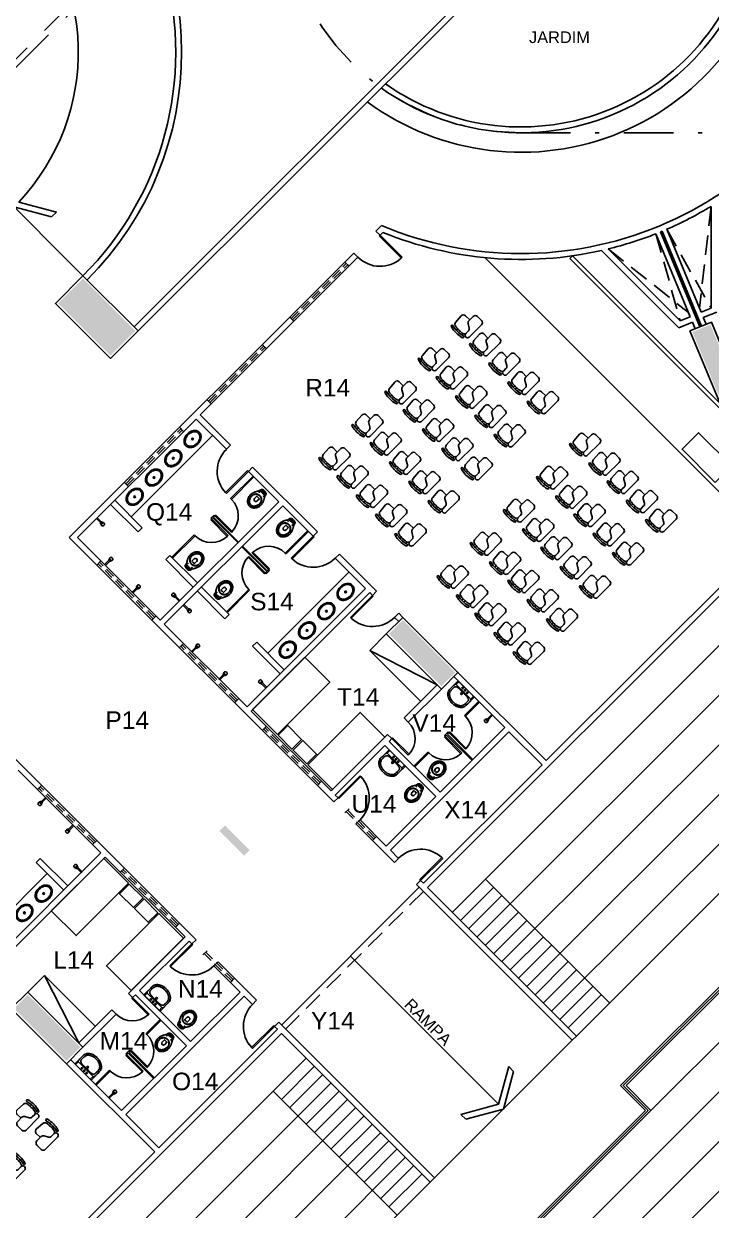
# Model space of a CAD drawing. Extents: x 652 to 872, y -56 to 210.
# Drawn here: x 742.72 to 760.35, y 154.82 to 185.27 of the extents above; entities that cross this region are included whole.
import ezdxf

# ---------------------------------------------------------------- set-up
doc = ezdxf.new("R2010")
doc.units = 0
doc.header["$LTSCALE"] = 2
doc.linetypes.add('DASHDOT2', pattern=[12.7, 6.35, -3.175, 0, -3.175])
doc.linetypes.add('HIDDEN', pattern=[0.375, 0.25, -0.125])
doc.layers.get('0').update_dxf_attribs({"linetype": 'CONTINUOUS'})
for name, color, linetype in [('ARQUIBANCADA-ARY', 2, 'CONTINUOUS'), ('DIVISÓRIAS-ARY', 2, 'CONTINUOUS'), ('ESQUADRIA-ALTA-ARY', 7, 'HIDDEN'), ('ESQUADRIA-ARY', 2, 'CONTINUOUS'), ('HACHURAS-ARY', 9, 'CONTINUOUS'), ('L_DECA', 7, 'CONTINUOUS'), ('MOBILIÁRIO-ARY', 7, 'CONTINUOUS'), ('PAREDE-ALTA-ARY', 1, 'CONTINUOUS'), ('PAREDE-BAIXA-ARY', 2, 'CONTINUOUS'), ('PEÇAS-SANIT-ARY', 7, 'CONTINUOUS'), ('PILARES-PRINC-ARY', 5, 'CONTINUOUS'), ('PROJ-COBERTURA-ARY', 7, 'DASHDOT2'), ('RAMPA-ARY', 2, 'CONTINUOUS'), ('RAMPA-INT-ARY', 7, 'CONTINUOUS'), ('RAMPA-PROJ-ARY', 7, 'HIDDEN'), ('TEXTO-PB-COR-ARY', 12, 'CONTINUOUS')]:
    doc.layers.add(name, color=color, linetype=linetype)
doc.styles.add('ARIAL', font='arial.ttf', dxfattribs={"height": 0.5})
doc.styles.get("Standard").update_dxf_attribs({"font": 'ISOCP'})

# ---------------------------------------------------------------- blocks, each defined once
blk = doc.blocks.new('CHUVEIRO')
at = {"layer": 'PEÇAS-SANIT-ARY'}
for p, q in [((-0.029, 0.168), (-0.043, 0.208)), ((-0.015, 0.17), (0.015, 0.17)), ((-0.015, 0), (-0.015, 0.17)), ((0.015, 0), (-0.015, 0)), ((0.015, 0.17), (0.015, 0)), ((0.043, 0.207), (0.03, 0.175))]:
    blk.add_line(p, q, dxfattribs=at)
for points in [[(0.045, 0.22, 0.109452), (0.042, 0.235, 0.102376), (0.032, 0.248, 0.093737), (0.017, 0.257, 0.088426), (0, 0.26, 0.088426), (-0.017, 0.257, 0.093737), (-0.032, 0.248, 0.102376), (-0.042, 0.235, 0.109452), (-0.045, 0.22, 0.085068), (-0.043, 0.208, 0.102376)], [(0.015, 0.153, 0.061293), (0.021, 0.157, 0.104065), (0.028, 0.166, 0.115836), (0.03, 0.175, 0.115836), (0.028, 0.184, 0.104065), (0.021, 0.193, 0.09084), (0.012, 0.198, 0.083285), (0, 0.2, 0.083285), (-0.012, 0.198, 0.09084), (-0.021, 0.193, 0.104065), (-0.028, 0.184, 0.115836), (-0.03, 0.175, 0.115836), (-0.028, 0.166, 0.104065), (-0.021, 0.157, 0.061293), (-0.015, 0.153, 0.083285)], [(0.043, 0.207, 0.093692), (0.045, 0.22, 0.109452)]]:
    blk.add_lwpolyline(points, format="xyb", dxfattribs=at)
blk = doc.blocks.new('CUB01')
at = {"layer": 'L_DECA'}
blk.add_lwpolyline([(-24.5, -18.7, 0.124977), (-22.8, -25.6, 0.105809), (-17.3, -31.9, 0.086634), (-9.6, -35.9, 0.076682), (0, -37.4, 0.076682), (9.6, -35.9, 0.086634), (17.3, -31.9, 0.105809), (22.8, -25.6, 0.124977), (24.5, -18.7, 0.124977), (22.8, -11.8, 0.105809), (17.3, -5.5, 0.086634), (9.6, -1.5, 0.076682), (0, 0, 0.076682), (-9.6, -1.5, 0.086634), (-17.3, -5.5, 0.105809), (-22.8, -11.8, 0.124977)], format="xyb", close=True, dxfattribs=at)
at = {"layer": 'L_DECA', "color": 1}
blk.add_lwpolyline([(0.1, -2.9, 0.074123), (-8.3, -4.1, 0.084852), (-15, -7.5, 0.106323), (-19.8, -12.9, 0.128843), (-21.3, -18.6, 0.128843), (-19.8, -24.4, 0.106323), (-15, -29.8, 0.084852), (-8.3, -33.1, 0.074123), (0.1, -34.4, 0.074123), (8.6, -33.1, 0.084852), (15.3, -29.8, 0.106323), (20, -24.4, 0.128843), (21.5, -18.6, 0.128843), (20, -12.9, 0.106323), (15.3, -7.5, 0.084852), (8.6, -4.1, 0.074123)], format="xyb", close=True, dxfattribs=at)
for radius in [2.25, 1.06]:
    blk.add_circle((0.1, -18.7), radius, dxfattribs=at)
blk = doc.blocks.new('DUO04')
at = {"layer": 'L_DECA'}
blk.add_line((-27.8, 0), (27.8, 0), dxfattribs=at)
at = {"layer": 'L_DECA', "color": 1}
for p, q in [((-26.5, -9.9), (-26.5, 0)), ((26.5, -9.9), (26.5, 0)), ((-26.5, -9.9), (0, -9.9)), ((26.5, -9.9), (0, -9.9))]:
    blk.add_line(p, q, dxfattribs=at)
at = {"layer": 'L_DECA', "color": 7}
for points in [[(-27.8, 0), (-27.8, 0), (-28.5, -0.1), (-29.1, -0.3), (-29.4, -0.8), (-29.5, -1.4), (-29.5, -23.9)], [(27.8, 0), (27.8, 0), (28.5, -0.1), (29.1, -0.3), (29.4, -0.8), (29.5, -1.4), (29.5, -23.9)], [(-29.5, -23.9), (-29.5, -29.7), (-29.5, -29.7), (-29.4, -32.1), (-28.9, -34.4), (-28.2, -36.5), (-27.2, -38.6), (-26.1, -40.5), (-24.7, -42.2), (-23.1, -43.8), (-21.3, -45.2), (-21.3, -45.2), (-20.2, -45.9), (-19.1, -46.6), (-18, -47.2), (-16.9, -47.9), (-15.7, -48.4), (-14.5, -49), (-13.3, -49.4), (-12.1, -49.9), (-10.8, -50.3), (-9.5, -50.5), (-8.2, -50.9), (-6.7, -51.1), (-4.8, -51.4), (-2.9, -51.5), (-1.4, -51.5), (0, -51.5)], [(29.5, -23.9), (29.5, -29.7), (29.5, -29.7), (29.4, -32.1), (28.9, -34.4), (28.2, -36.5), (27.2, -38.6), (26.1, -40.5), (24.7, -42.2), (23.1, -43.8), (21.3, -45.2), (21.3, -45.2), (20.2, -45.9), (19.1, -46.6), (18, -47.2), (16.9, -47.9), (15.7, -48.4), (14.5, -49), (13.3, -49.4), (12.1, -49.9), (10.8, -50.3), (9.5, -50.5), (8.2, -50.9), (6.7, -51.1), (4.8, -51.4), (2.9, -51.5), (1.4, -51.5), (0, -51.5)]]:
    blk.add_lwpolyline(points, dxfattribs=at)
at = {"layer": 'L_DECA', "color": 1}
for points in [[(-26.5, -9.9), (-26.9, -10), (-27.5, -10.1), (-28, -10.6), (-28.4, -11.2), (-28.7, -11.9), (-29, -12.7), (-29.2, -13.7), (-29.4, -15), (-29.5, -16.8)], [(0, -12.4), (0, -12.4), (-0.8, -12.4), (-1.4, -12.4), (-1.1, -12.4), (-1.8, -12.4), (-2.5, -12.4), (-3.3, -12.4), (-3.9, -12.4), (-4.7, -12.4), (-7.9, -12.4), (-8.6, -12.4), (-9.3, -12.4), (-10, -12.4), (-10.7, -12.4), (-11.4, -12.4), (-12, -12.4), (-12.7, -12.4), (-12.7, -12.4), (-13.7, -12.4), (-14.7, -12.5), (-15.8, -12.6), (-16.8, -12.8), (-17.8, -13), (-18.8, -13.2), (-19.8, -13.5), (-20.8, -13.7), (-20.8, -13.7), (-21.7, -14.1), (-22.6, -14.7), (-23.3, -15.4), (-23.9, -16.1), (-24.5, -17), (-24.8, -18), (-25.1, -19), (-25.2, -20), (-25.2, -20), (-25.2, -21.8), (-25.2, -23.1), (-25.2, -23.9)], [(-25.2, -23.9), (-25.2, -27.3), (-25.2, -29.6), (-25.2, -29.6), (-25, -31.4), (-24.8, -33.1), (-24.2, -34.8), (-23.5, -36.3), (-22.6, -37.8), (-21.6, -39.1), (-20.4, -40.4), (-19.1, -41.4), (-19.1, -41.4), (-18.1, -42.1), (-17.1, -42.7), (-16.2, -43.3), (-15.2, -43.9), (-14.1, -44.4), (-13, -44.8), (-11.9, -45.3), (-10.8, -45.7), (-9.7, -46.1), (-8.6, -46.4), (-6.7, -46.8), (-5.2, -47), (-3.3, -47.2), (-2.1, -47.2), (-1, -47.2), (0, -47.2)], [(0, -12.4), (0, -12.4), (0.8, -12.4), (1.4, -12.4), (1.1, -12.4), (1.8, -12.4), (2.5, -12.4), (3.3, -12.4), (3.9, -12.4), (4.7, -12.4), (7.9, -12.4), (8.6, -12.4), (9.3, -12.4), (10, -12.4), (10.7, -12.4), (11.4, -12.4), (12, -12.4), (12.7, -12.4), (12.7, -12.4), (13.7, -12.4), (14.7, -12.5), (15.8, -12.6), (16.8, -12.8), (17.8, -13), (18.8, -13.2), (19.8, -13.5), (20.8, -13.7), (20.8, -13.7), (21.7, -14.1), (22.6, -14.7), (23.3, -15.4), (23.9, -16.1), (24.5, -17), (24.8, -18), (25.1, -19), (25.2, -20), (25.2, -20), (25.2, -21.8), (25.2, -23.1), (25.2, -23.9)], [(25.2, -23.9), (25.2, -27.3), (25.2, -29.6), (25.2, -29.6), (25, -31.4), (24.8, -33.1), (24.2, -34.8), (23.5, -36.3), (22.6, -37.8), (21.6, -39.1), (20.4, -40.4), (19.1, -41.4), (19.1, -41.4), (18.1, -42.1), (17.1, -42.7), (16.2, -43.3), (15.2, -43.9), (14.1, -44.4), (13, -44.8), (11.9, -45.3), (10.8, -45.7), (9.7, -46.1), (8.6, -46.4), (6.7, -46.8), (5.2, -47), (3.3, -47.2), (2.1, -47.2), (1, -47.2), (0, -47.2)], [(26.5, -9.9), (26.9, -10), (27.5, -10.1), (28, -10.6), (28.4, -11.2), (28.7, -11.9), (29, -12.7), (29.2, -13.7), (29.4, -15), (29.5, -16.8)]]:
    blk.add_lwpolyline(points, dxfattribs=at)
for centre, radius in [((-8.5, -4.9), 1.75), ((0, -17), 2.25), ((0, -4.9), 1.75), ((0, -17), 0.981), ((8.5, -4.9), 1.75)]:
    blk.add_circle(centre, radius, dxfattribs=at)
blk = doc.blocks.new('RAV10')
at = {"layer": 'L_DECA'}
blk.add_lwpolyline([(4.6, -12.9), (8.2, -12.9), (8.2, -12.9), (8.7, -13), (9.2, -13.2), (9.6, -13.5), (9.9, -14), (10.1, -14.3), (10.1, -14.3), (10.1, -14.3), (10.1, -14.3), (10.1, -14.3), (10.1, -14.3), (12.2, -18), (12.2, -18), (12.5, -18.6), (12.8, -19.1), (13.1, -19.6), (13.3, -20.1), (13.3, -20.1), (13.6, -20.6), (13.9, -21.1), (14.2, -21.5), (14.5, -22.1), (14.7, -22.6), (15, -23.1), (15.3, -23.6), (15.5, -24.1), (15.5, -24.1), (15.9, -24.8), (16.3, -25.6), (16.6, -26.3), (16.9, -27), (17.2, -27.8), (17.5, -28.6), (17.8, -29.4), (18, -30.2), (18, -30.2), (18.3, -31.4), (18.6, -32.6), (18.8, -33.9), (19, -35.2), (19.1, -36.4), (19.1, -37.7), (19.1, -39), (19, -40.3), (19, -40.3), (18.8, -41.6), (18.6, -42.9), (18.2, -44.2), (17.9, -45.5), (17.4, -46.8), (16.9, -48), (16.4, -49.3), (15.8, -50.4), (15.8, -50.4), (15.2, -51.4), (14.6, -52.3), (13.9, -53.1), (13.3, -53.9), (12.5, -54.8), (11.7, -55.5), (10.9, -56.3), (10.1, -57), (10.1, -57), (9, -57.8), (7.9, -58.5), (6.6, -59.1), (5.4, -59.6), (4.1, -60), (2.8, -60.3), (1.4, -60.4), (0, -60.5), (0, -60.5), (-1.4, -60.4), (-2.7, -60.3), (-4, -60), (-5.3, -59.6), (-6.6, -59.1), (-7.8, -58.5), (-9, -57.8), (-10.1, -57), (-10.1, -57), (-10.9, -56.3), (-11.7, -55.5), (-12.5, -54.8), (-13.2, -53.9), (-13.9, -53.1), (-14.5, -52.3), (-15.1, -51.4), (-15.7, -50.4), (-15.7, -50.4), (-16.3, -49.3), (-16.9, -48), (-17.4, -46.8), (-17.8, -45.5), (-18.2, -44.2), (-18.5, -42.9), (-18.7, -41.6), (-19, -40.3), (-19, -40.3), (-19, -39), (-19, -37.7), (-19, -36.4), (-18.9, -35.2), (-18.7, -33.9), (-18.5, -32.6), (-18.2, -31.4), (-17.9, -30.2), (-17.9, -30.2), (-17.7, -29.4), (-17.4, -28.6), (-17.1, -27.8), (-16.9, -27), (-16.6, -26.3), (-16.2, -25.6), (-15.8, -24.8), (-15.5, -24.1), (-15.5, -24.1), (-15.2, -23.6), (-15, -23.1), (-14.7, -22.6), (-14.4, -22.1), (-14.2, -21.5), (-13.9, -21.1), (-13.6, -20.6), (-13.3, -20.1), (-13.3, -20.1), (-13.1, -19.6), (-12.8, -19.1), (-12.4, -18.6), (-12.1, -18), (-10.1, -14.3), (-10.1, -14.3), (-10.1, -14.3), (-10.1, -14.3), (-10.1, -14.3), (-10.1, -14.3), (-9.8, -14), (-9.8, -14), (-9.6, -13.5), (-9.1, -13.2), (-8.6, -13), (-8.1, -12.9), (-4.5, -12.9)], dxfattribs=at)
at = {"layer": 'L_DECA', "color": 1}
for points in [[(12.2, -18), (13.3, -20.1), (13.3, -20.1), (13.6, -20.6), (13.8, -21.1), (14.1, -21.5), (14.3, -22.1), (14.5, -22.6), (14.7, -23.1), (15, -23.6), (15.2, -24.1), (15.2, -24.1), (15.5, -24.8), (15.9, -25.6), (16.2, -26.3), (16.6, -27.1), (16.9, -27.8), (17.1, -28.5), (17.4, -29.4), (17.6, -30.2), (17.6, -30.2), (17.9, -31.4), (18.1, -32.6), (18.3, -33.9), (18.5, -35.2), (18.5, -36.4), (18.5, -37.7), (18.5, -39), (18.4, -40.3), (18.4, -40.3), (18.2, -41.6), (17.9, -42.9), (17.6, -44.2), (17.2, -45.5), (16.7, -46.8), (16.2, -48), (15.6, -49.3), (15, -50.4), (15, -50.4), (14.4, -51.2), (13.9, -52), (13.3, -52.8), (12.8, -53.5), (12.2, -54.2), (11.5, -54.9), (10.9, -55.5), (10.1, -56.2), (10.1, -56.2), (9, -57.1), (7.9, -57.8), (6.6, -58.4), (5.4, -58.9), (4.1, -59.3), (2.8, -59.6), (1.4, -59.8), (0, -59.8), (0, -59.8), (-1.4, -59.8), (-2.7, -59.6), (-4.1, -59.3), (-5.3, -58.9), (-6.6, -58.4), (-7.8, -57.8), (-9, -57.1), (-10.1, -56.2), (-10.1, -56.2), (-10.8, -55.5), (-11.5, -54.9), (-12.1, -54.2), (-12.7, -53.5), (-13.3, -52.8), (-13.9, -52), (-14.4, -51.2), (-14.9, -50.4), (-14.9, -50.4), (-15.5, -49.3), (-16.1, -48), (-16.6, -46.8), (-17.1, -45.5), (-17.5, -44.2), (-17.9, -42.9), (-18.1, -41.6), (-18.3, -40.3), (-18.3, -40.3), (-18.4, -39.1), (-18.5, -37.7), (-18.5, -36.4), (-18.4, -35.2), (-18.2, -33.9), (-18, -32.6), (-17.8, -31.4), (-17.5, -30.2), (-17.5, -30.2), (-17.3, -29.4), (-17, -28.6), (-16.8, -27.8), (-16.5, -27.1), (-16.2, -26.3), (-15.8, -25.6), (-15.5, -24.8), (-15.2, -24.1), (-15.2, -24.1), (-15, -23.6), (-14.7, -23.1), (-14.5, -22.6), (-14.2, -22.1), (-14, -21.5), (-13.7, -21.1), (-13.5, -20.6), (-13.2, -20.1), (-12.1, -18)], [(-12.9, -30.2), (-12.9, -30.2), (-12.4, -29.3), (-11.9, -28.4), (-11.2, -27.7), (-10.6, -26.9), (-9.9, -26.2), (-9.2, -25.6), (-8.4, -25), (-7.5, -24.4), (-6.7, -23.9), (-5.8, -23.5), (-4.9, -23.1), (-3.9, -22.8), (-3, -22.6), (-2, -22.4), (-1, -22.3), (0, -22.2), (0, -22.2), (1, -22.3), (2, -22.4), (3, -22.6), (4, -22.8), (5, -23.1), (5.8, -23.5), (6.8, -23.9), (7.6, -24.4), (8.5, -25), (9.3, -25.6), (10, -26.2), (10.6, -26.9), (11.3, -27.7), (12, -28.4), (12.5, -29.3), (13, -30.2), (13, -30.2), (13.6, -31.3), (14, -32.6), (14.3, -33.8), (14.6, -35.1), (14.7, -36.4), (14.7, -37.7), (14.7, -39), (14.4, -40.3), (14.4, -40.3), (14.2, -41.6), (13.8, -42.9), (13.4, -44.2), (12.9, -45.5), (12.4, -46.8), (11.7, -48), (11.1, -49.3), (10.4, -50.4), (10.4, -50.4), (9.4, -51.7), (8.4, -52.8), (7.2, -53.8), (5.9, -54.6), (4.5, -55.2), (3.1, -55.8), (1.5, -56.1), (0, -56.2), (0, -56.2), (-1.5, -56.1), (-3.1, -55.8), (-4.4, -55.2), (-5.8, -54.6), (-7.1, -53.8), (-8.3, -52.8), (-9.3, -51.7), (-10.3, -50.4), (-10.3, -50.4), (-11, -49.3), (-11.7, -48), (-12.3, -46.8), (-12.8, -45.5), (-13.3, -44.2), (-13.7, -42.9), (-14.1, -41.6), (-14.4, -40.3), (-14.4, -40.3), (-14.6, -39), (-14.7, -37.7), (-14.6, -36.4), (-14.5, -35.1), (-14.2, -33.8), (-13.9, -32.6), (-13.5, -31.3), (-12.9, -30.2)], [(-12, -30.2), (-12, -30.2), (-11.5, -29.4), (-11, -28.6), (-10.4, -27.9), (-9.8, -27.2), (-9.1, -26.7), (-8.5, -26.1), (-7.7, -25.5), (-6.9, -25), (-6.1, -24.6), (-5.3, -24.2), (-4.5, -23.9), (-3.6, -23.6), (-2.8, -23.4), (-1.8, -23.2), (-0.9, -23.2), (0, -23.1), (0, -23.1), (0.9, -23.2), (1.9, -23.2), (2.8, -23.4), (3.6, -23.6), (4.5, -23.9), (5.4, -24.2), (6.2, -24.6), (7, -25), (7.7, -25.5), (8.5, -26.1), (9.2, -26.7), (9.8, -27.2), (10.4, -27.9), (11, -28.6), (11.5, -29.4), (12, -30.2), (12, -30.2), (12.7, -31.3), (13.2, -32.6), (13.6, -33.8), (13.9, -35), (14.1, -36.4), (14.1, -37.7), (14.1, -39), (13.9, -40.3), (13.9, -40.3), (13.6, -41.7), (13.2, -43), (12.8, -44.3), (12.3, -45.5), (11.7, -46.9), (11.1, -48.1), (10.4, -49.3), (9.6, -50.4), (9.6, -50.4), (8.8, -51.6), (7.8, -52.6), (6.7, -53.5), (5.5, -54.2), (4.2, -54.8), (2.8, -55.3), (1.5, -55.5), (0, -55.7), (0, -55.7), (-1.5, -55.5), (-2.8, -55.3), (-4.2, -54.8), (-5.4, -54.2), (-6.6, -53.5), (-7.7, -52.6), (-8.7, -51.6), (-9.6, -50.4), (-9.6, -50.4), (-10.3, -49.3), (-11, -48.1), (-11.7, -46.9), (-12.2, -45.5), (-12.7, -44.3), (-13.1, -43), (-13.5, -41.7), (-13.8, -40.3), (-13.8, -40.3), (-14, -39), (-14.1, -37.7), (-14, -36.4), (-13.9, -35), (-13.6, -33.8), (-13.2, -32.6), (-12.7, -31.3), (-12, -30.2)], [(-7.7, -9.4), (-8.1, -10.1), (-8.5, -10.8), (-8.6, -11.4), (-8.8, -12.2), (-8.8, -13.1)], [(-5.1, -12.9), (-5.1, -9.7), (-5.1, -7.8), (-5.1, -7.8), (-5.2, -7.6), (-5.3, -7.5), (-5.5, -7.4), (-5.9, -7.6), (-5.9, -7.6), (-6.4, -8), (-7.1, -8.6), (-7.7, -9.4)], [(5.1, -9.3), (5, -8.9), (4.6, -8.3), (3.9, -7.8), (3.1, -7.7), (0, -7.7), (-3.1, -7.7), (-3.1, -7.7), (-3.9, -7.8), (-4.5, -8.3), (-5, -8.9), (-5.1, -9.7)], [(4.6, -12.9), (4.6, -12.9), (4.2, -12.9), (3.9, -12.6), (3.6, -12.4), (3.6, -12), (3.6, -10.7), (3.6, -10.7), (3.6, -10.5), (3.6, -10.4), (3.7, -10.2), (3.9, -10.1), (3.9, -10.1), (3.9, -9.9), (3.9, -9.7), (3.8, -9.5), (3.6, -9.4), (0, -9.4), (-3.5, -9.4), (-3.5, -9.4), (-3.7, -9.5), (-3.9, -9.7), (-3.9, -9.9), (-3.8, -10.1), (-3.8, -10.1), (-3.6, -10.2), (-3.6, -10.4), (-3.5, -10.5), (-3.5, -10.7), (-3.5, -12), (-3.5, -12), (-3.6, -12.4), (-3.8, -12.6), (-4.1, -12.9), (-4.5, -12.9)], [(-4.5, -37), (-4.5, -29), (0, -29)], [(3.7, -10.3), (0, -10.3), (-3.6, -10.3)], [(4.6, -37), (4.6, -29), (0, -29)], [(5.1, -12.9), (5.1, -9.7), (5.1, -7.8), (5.1, -7.8), (5.2, -7.6), (5.3, -7.5), (5.5, -7.4), (5.9, -7.6), (5.9, -7.6), (6.4, -8), (7.1, -8.6), (7.7, -9.4)], [(7.7, -9.4), (8.1, -10.1), (8.5, -10.8), (8.6, -11.4), (8.8, -12.2), (8.8, -13.1)]]:
    blk.add_lwpolyline(points, dxfattribs=at)
at = {"layer": 'L_DECA', "color": 7}
for points in [[(10.1, -14.3), (10.1, -14.3), (10.1, -14.3), (10.1, -14.3), (10.1, -14.3), (10.1, -14.3), (9.6, -11.3), (9.6, -11.3), (9.3, -10.2), (8.9, -9.3), (8.3, -8.5), (7.7, -7.7), (6.9, -7), (6.1, -6.5), (5.1, -6.2), (4.1, -5.9), (4.1, -5.9), (3.6, -5.8), (3.1, -5.7), (2.6, -5.6), (2, -5.6), (1.5, -5.6), (1, -5.5), (0.5, -5.5), (0, -5.5), (0, -5.5), (-0.5, -5.5), (-1, -5.5), (-1.5, -5.6), (-2, -5.6), (-2.5, -5.6), (-3, -5.7), (-3.5, -5.8), (-4, -5.9), (-4, -5.9), (-5, -6.2), (-6, -6.5), (-6.9, -7), (-7.6, -7.7), (-8.2, -8.5), (-8.8, -9.3), (-9.3, -10.2), (-9.6, -11.3), (-10, -14.3), (-10, -14.3), (-10, -14.3), (-10, -14.3), (-10, -14.3), (-10.1, -14.3)], [(-4.5, -12.9), (0, -12.9)], [(4.6, -12.9), (0, -12.9)]]:
    blk.add_lwpolyline(points, dxfattribs=at)
at = {"layer": 'L_DECA', "color": 1}
for centre in [(-7.6, -17), (7.6, -17)]:
    blk.add_circle(centre, 0.672, dxfattribs=at)
blk.add_arc((0, -37), 4.56, 180, 0, dxfattribs=at)
blk = doc.blocks.new('12PCVC07')
at = {"color": 0, "linetype": 'ByBlock'}
for p, q in [((2.039549, 1.5), (4.034751, 1.5)), ((15.775724, 8.405378), (7.15405, 7.742172)), ((19.005813, -0.5), (19.005813, 5.414214)), ((4.034751, -1.5), (2.039549, -1.5)), ((10.264845, -7.5), (6.505813, -7.5)), ((15.142051, -2.011583), (12.869575, -5.988417)), ((24.005813, -0.5), (17.746781, -0.5)), ((27.005813, -9.5), (27.005813, -3.5)), ((6.505813, -12.5), (24.005813, -12.5))]:
    blk.add_line(p, q, dxfattribs=at)
for centre, radius, start, end in [((28.465356, 0), 28.465356, 164.723455, 195.276545), ((2.005813, 7.5), 1, 0, 180), ((30.465356, 0), 28.465356, 164.723455, 195.276545), ((36.390556, 0), 32.390556, 170.476495, 189.523505), ((7.384139, 4.751009), 3, 94.398705, 168.305486), ((16.005813, 5.414214), 3, 0, 94.398705), ((2.005813, -7.5), 1, 180, 0), ((6.505813, -10), 2.5, 90, 270), ((7.384139, -4.751009), 3, 191.694514, 247.184928), ((10.264845, -4.5), 3, 270, 330.255119), ((17.746781, -3.5), 3, 90, 150.255119), ((24.005813, -3.5), 3, 0, 90), ((24.005813, -9.5), 3, 270, 0)]:
    blk.add_arc(centre, radius, start, end, dxfattribs=at)
for tag, p, flags in [('ITEM', (1, -22), 3), ('ROOM_NUMBER', (0, -32), 1)]:
    blk.add_attdef(tag, p, '', height=6, dxfattribs=dict(at, flags=flags))

msp = doc.modelspace()

# ---------------------------------------------------------------- hatches: boundary and pattern name
at = {"layer": 'HACHURAS-ARY', "ltscale": 0.5}
for points in [[(744.239, 178.734), (743.603, 178.097), (744.946, 176.754), (745.583, 177.39)], [(760.33, 177.553), (759.868, 177.362), (760.595, 175.606), (761.057, 175.798)], [(752.442, 169.966), (752.088, 169.612), (753.432, 168.269), (753.785, 168.622)], [(747.881, 164.698), (747.74, 164.556), (748.376, 163.92), (748.517, 164.061)], [(742.825, 160.349), (742.472, 159.996), (743.815, 158.652), (744.169, 159.006)]]:
    msp.add_hatch(color=256, dxfattribs=at).paths.add_polyline_path(points)

# ---------------------------------------------------------------- linework, layer by layer
at = {"layer": 'ARQUIBANCADA-ARY'}
for p, q in [((753.712, 162.473), (761.852, 170.612)), ((754.349, 161.836), (762.225, 169.712)), ((754.985, 161.2), (762.597, 168.812)), ((755.622, 160.563), (762.97, 167.912)), ((756.258, 159.927), (763.343, 167.012)), ((756.894, 159.291), (763.716, 166.112)), ((758.167, 158.018), (764.461, 164.312)), ((754.561, 163.321), (757.743, 160.139)), ((758.804, 157.381), (764.834, 163.412)), ((754.773, 163.109), (753.925, 162.26)), ((754.985, 162.897), (754.137, 162.048)), ((749.926, 147.23), (765.207, 162.512)), ((755.41, 162.473), (754.561, 161.624)), ((755.622, 162.26), (754.773, 161.412)), ((756.046, 161.836), (755.197, 160.988)), ((750.826, 146.858), (765.58, 161.612)), ((756.258, 161.624), (755.41, 160.776)), ((756.682, 161.2), (755.834, 160.351)), ((756.894, 160.988), (756.046, 160.139)), ((751.726, 146.485), (765.952, 160.712)), ((757.319, 160.563), (756.47, 159.715)), ((757.531, 160.351), (756.682, 159.503)), ((741.826, 150.586), (749.965, 158.725)), ((749.328, 157.664), (750.177, 158.513)), ((742.726, 150.213), (750.601, 158.089)), ((749.541, 157.452), (750.389, 158.301)), ((749.116, 157.876), (752.298, 154.694)), ((749.965, 157.028), (750.813, 157.876)), ((758.026, 158.018), (758.662, 157.381)), ((758.097, 158.018), (758.733, 157.381)), ((758.167, 158.018), (758.804, 157.381)), ((750.177, 156.816), (751.025, 157.664)), ((743.626, 149.84), (751.238, 157.452)), ((750.601, 156.391), (751.45, 157.24)), ((758.662, 157.381), (755.056, 153.775)), ((758.733, 157.381), (755.056, 153.704)), ((758.804, 157.381), (755.056, 153.634)), ((750.813, 156.179), (751.662, 157.028)), ((744.526, 149.467), (751.874, 156.816)), ((751.238, 155.755), (752.086, 156.604)), ((751.45, 155.543), (752.298, 156.391)), ((745.426, 149.094), (752.51, 156.179)), ((751.874, 155.119), (752.723, 155.967)), ((752.086, 154.907), (752.935, 155.755)), ((746.326, 148.722), (753.147, 155.543))]:
    msp.add_line(p, q, dxfattribs=at)
at = {"layer": 'ARQUIBANCADA-ARY', "linetype": 'HIDDEN'}
msp.add_line((749.434, 159.467), (752.97, 163.003), dxfattribs=at)
at = {"layer": 'DIVISÓRIAS-ARY'}
for p, q in [((751.858, 179.847), (751.837, 179.826)), ((752.402, 179.261), (751.837, 179.826)), ((752.423, 179.282), (751.858, 179.847)), ((752.402, 179.261), (752.423, 179.282)), ((747.896, 173.24), (748.461, 173.805)), ((747.917, 173.219), (748.482, 173.784)), ((748.026, 173.088), (748.602, 173.664)), ((748.047, 173.066), (748.623, 173.643)), ((748.482, 173.784), (748.461, 173.805)), ((747.896, 173.24), (747.917, 173.219)), ((748.047, 173.066), (748.026, 173.088)), ((747.517, 172.579), (747.602, 172.663)), ((747.962, 172.134), (747.517, 172.579)), ((747.538, 172.557), (747.517, 172.536)), ((747.941, 172.112), (747.517, 172.536)), ((747.538, 172.557), (747.573, 172.593)), ((747.573, 172.593), (748.21, 171.956)), ((747.588, 172.607), (747.623, 172.642)), ((747.588, 172.607), (748.224, 171.97)), ((748.047, 172.218), (747.602, 172.663)), ((747.623, 172.642), (747.644, 172.663)), ((748.068, 172.24), (747.644, 172.663)), ((746.516, 171.578), (747.093, 172.154)), ((746.537, 171.557), (747.114, 172.133)), ((747.114, 172.133), (747.093, 172.154)), ((747.941, 172.112), (747.962, 172.134)), ((748.068, 172.24), (748.047, 172.218)), ((749.426, 171.688), (750.002, 172.264)), ((749.447, 171.666), (750.024, 172.243)), ((749.578, 171.557), (750.144, 172.122)), ((749.6, 171.536), (750.165, 172.101)), ((750.144, 172.122), (750.165, 172.101)), ((748.952, 171.214), (748.316, 171.85)), ((748.966, 171.228), (748.33, 171.864)), ((748.472, 171.581), (748.493, 171.602)), ((748.472, 171.581), (748.896, 171.157)), ((748.493, 171.602), (748.938, 171.157)), ((748.599, 171.708), (748.578, 171.687)), ((748.578, 171.687), (749.023, 171.242)), ((748.599, 171.708), (749.023, 171.284)), ((749.426, 171.688), (749.447, 171.666)), ((749.6, 171.536), (749.578, 171.557)), ((748.917, 171.178), (748.896, 171.157)), ((748.917, 171.178), (748.952, 171.214)), ((748.938, 171.157), (749.023, 171.242)), ((748.966, 171.228), (749.002, 171.263)), ((749.002, 171.263), (749.023, 171.284)), ((747.916, 170.178), (748.493, 170.754)), ((747.938, 170.157), (748.514, 170.733)), ((748.493, 170.754), (748.514, 170.733)), ((751.099, 170.037), (751.664, 170.602)), ((751.12, 170.016), (751.685, 170.581)), ((751.664, 170.602), (751.685, 170.581)), ((751.12, 170.016), (751.099, 170.037)), ((754.386, 167.88), (754.026, 167.519)), ((754.408, 167.859), (754.047, 167.498)), ((754.047, 167.498), (754.026, 167.519)), ((752.159, 166.925), (752.18, 166.946)), ((752.159, 166.925), (752.583, 166.501)), ((752.18, 166.946), (752.604, 166.523)), ((753.601, 167.095), (753.51, 167.003)), ((753.954, 166.558), (753.51, 167.003)), ((753.531, 166.982), (753.51, 166.961)), ((753.933, 166.537), (753.51, 166.961)), ((753.566, 167.017), (753.531, 166.982)), ((753.531, 166.982), (753.566, 167.017)), ((753.566, 167.017), (754.217, 166.367)), ((753.587, 167.038), (753.623, 167.074)), ((753.623, 167.074), (753.587, 167.038)), ((753.587, 167.038), (754.238, 166.388)), ((754.046, 166.65), (753.601, 167.095)), ((753.623, 167.074), (753.644, 167.095)), ((754.068, 166.671), (753.644, 167.095)), ((754.068, 166.671), (754.046, 166.65)), ((752.604, 166.523), (752.583, 166.501)), ((753.085, 166.579), (752.725, 166.218)), ((753.106, 166.557), (752.746, 166.197)), ((753.106, 166.557), (753.085, 166.579)), ((753.933, 166.537), (753.954, 166.558)), ((751.345, 165.97), (750.78, 165.405)), ((751.367, 165.949), (750.801, 165.384)), ((751.367, 165.949), (751.345, 165.97)), ((750.78, 165.405), (750.801, 165.384)), ((751.346, 164.839), (751.325, 164.818)), ((753.443, 163.872), (752.878, 163.307)), ((753.443, 163.872), (753.465, 163.851)), ((753.465, 163.851), (752.899, 163.286)), ((752.899, 163.286), (752.878, 163.307)), ((746.467, 161.092), (747.032, 161.657)), ((746.488, 161.071), (747.054, 161.636)), ((747.032, 161.657), (747.054, 161.636)), ((747.598, 161.092), (747.619, 161.113)), ((746.488, 161.071), (746.467, 161.092)), ((745.512, 160.278), (745.491, 160.257)), ((745.491, 160.257), (745.915, 159.833)), ((745.512, 160.278), (745.936, 159.855)), ((745.859, 159.352), (746.219, 159.713)), ((745.88, 159.331), (746.24, 159.691)), ((745.915, 159.833), (745.936, 159.855)), ((745.88, 159.331), (745.859, 159.352)), ((748.565, 158.994), (749.13, 159.559)), ((748.586, 158.973), (749.152, 159.538)), ((749.152, 159.538), (749.13, 159.559)), ((748.565, 158.994), (748.586, 158.973)), ((745.342, 158.836), (745.434, 158.928)), ((745.787, 158.391), (745.342, 158.836)), ((745.364, 158.815), (745.342, 158.793)), ((745.766, 158.37), (745.342, 158.793)), ((745.364, 158.815), (745.399, 158.85)), ((745.399, 158.85), (745.364, 158.815)), ((745.399, 158.85), (746.05, 158.199)), ((745.456, 158.907), (745.42, 158.871)), ((745.42, 158.871), (745.456, 158.907)), ((745.42, 158.871), (746.071, 158.221)), ((745.879, 158.483), (745.434, 158.928)), ((745.456, 158.907), (745.477, 158.928)), ((745.901, 158.504), (745.477, 158.928)), ((744.558, 158.051), (744.918, 158.412)), ((744.579, 158.03), (744.939, 158.39)), ((744.939, 158.39), (744.918, 158.412)), ((745.766, 158.37), (745.787, 158.391)), ((745.901, 158.504), (745.879, 158.483))]:
    msp.add_line(p, q, dxfattribs=at)
at = {"layer": 'DIVISÓRIAS-ARY', "color": 7, "ltscale": 0.5}
for centre, radius, start, end in [((747.623, 172.642), 0.6, 317.866, 45), ((747.538, 172.557), 0.6, 225, 312.134), ((749.002, 171.263), 0.6, 45, 132.134), ((748.917, 171.178), 0.6, 137.866, 225), ((753.623, 167.074), 0.6, 317.866, 45), ((753.531, 166.982), 0.6, 225, 312.134), ((750.78, 165.405), 0.8, 315, 42.8509), ((752.899, 163.286), 0.8, 47.1491, 135), ((747.032, 161.657), 0.8, 227.1491, 315), ((749.152, 159.538), 0.8, 135, 222.8509), ((745.456, 158.907), 0.6, 317.866, 45), ((745.364, 158.815), 0.6, 225, 312.134)]:
    msp.add_arc(centre, radius, start, end, dxfattribs=at)
at = {"layer": 'ESQUADRIA-ALTA-ARY', "ltscale": 0.5}
for p, q in [((749.578, 177.709), (750.992, 179.123)), ((749.613, 177.673), (751.028, 179.087)), ((751.063, 179.052), (750.957, 179.158)), ((749.649, 177.638), (749.543, 177.744)), ((747.457, 175.587), (748.871, 177.001)), ((747.492, 175.552), (748.906, 176.966)), ((748.942, 176.931), (748.836, 177.037)), ((747.527, 175.517), (747.421, 175.623)), ((747.527, 175.517), (747.421, 175.623)), ((745.335, 173.466), (746.75, 174.88)), ((745.371, 173.431), (746.785, 174.845)), ((746.82, 174.809), (746.714, 174.915)), ((745.406, 173.395), (745.3, 173.501)), ((744.699, 171.486), (744.593, 171.38)), ((746.043, 170.001), (744.628, 171.415)), ((746.078, 170.036), (744.664, 171.451)), ((746.113, 170.072), (746.007, 169.966)), ((746.82, 169.365), (746.714, 169.259)), ((748.164, 167.88), (746.75, 169.294)), ((748.199, 167.915), (746.785, 169.329)), ((748.235, 167.95), (748.128, 167.844)), ((748.942, 167.243), (748.836, 167.137)), ((750.32, 165.794), (748.906, 167.208)), ((750.285, 165.758), (748.871, 167.173)), ((743.073, 165.617), (743.179, 165.723)), ((744.558, 164.274), (743.143, 165.688)), ((750.356, 165.829), (750.25, 165.723)), ((744.522, 164.238), (743.108, 165.652)), ((751.063, 165.122), (750.957, 165.016)), ((751.028, 165.087), (751.735, 164.38)), ((750.992, 165.051), (751.699, 164.344)), ((744.487, 164.203), (744.593, 164.309)), ((751.77, 164.415), (751.664, 164.309)), ((751.77, 164.415), (751.664, 164.309)), ((745.194, 163.496), (745.3, 163.602)), ((746.679, 162.152), (745.265, 163.566)), ((746.644, 162.117), (745.229, 163.531)), ((746.608, 162.082), (746.714, 162.188)), ((747.315, 161.374), (747.421, 161.48)), ((747.386, 161.445), (748.093, 160.738)), ((747.351, 161.41), (748.058, 160.703)), ((748.022, 160.667), (748.128, 160.773)), ((748.022, 160.667), (748.128, 160.773))]:
    msp.add_line(p, q, dxfattribs=at)
at = {"layer": 'ESQUADRIA-ARY'}
for p, q in [((758.026, 158.018), (764.32, 164.312)), ((758.097, 158.018), (764.355, 164.276))]:
    msp.add_line(p, q, dxfattribs=at)
at = {"layer": 'MOBILIÁRIO-ARY'}
msp.add_line((761.786, 172.026), (754.542, 179.27), dxfattribs=at)
at = {"layer": 'MOBILIÁRIO-ARY', "ltscale": 0.5}
for p, q in [((756.791, 179.317), (756.721, 179.246)), ((760.774, 175.193), (756.721, 179.246)), ((760.845, 175.264), (756.791, 179.317)), ((752.018, 169.612), (751.593, 169.188)), ((751.593, 169.188), (753.326, 168.304)), ((752.901, 167.88), (751.593, 169.188)), ((742.825, 160.42), (743.249, 160.844)), ((744.558, 159.536), (743.249, 160.844)), ((743.249, 160.844), (744.133, 159.112))]:
    msp.add_line(p, q, dxfattribs=at)
at = {"layer": 'MOBILIÁRIO-ARY'}
for points in [[(760.453, 173.501), (760.877, 173.925), (760.028, 174.774), (759.604, 174.35)], [(749.224, 167.031), (750.568, 168.375), (749.932, 169.011), (748.588, 167.668)], [(750.002, 166.253), (751.346, 167.597), (751.982, 166.961), (750.639, 165.617)], [(749.246, 167.01), (749.493, 167.258), (749.847, 166.904), (749.599, 166.656)], [(749.981, 166.275), (750.229, 166.522), (749.875, 166.876), (749.628, 166.628)], [(745.406, 163.213), (744.063, 161.869), (743.426, 162.506), (744.77, 163.849)], [(745.427, 163.192), (745.18, 162.944), (745.533, 162.591), (745.781, 162.838)], [(746.163, 162.456), (745.915, 162.209), (745.562, 162.562), (745.809, 162.81)], [(746.184, 162.435), (744.84, 161.092), (745.477, 160.455), (746.82, 161.799)]]:
    msp.add_lwpolyline(points, close=True, dxfattribs=at)
at = {"layer": 'PAREDE-ALTA-ARY'}
for p, q in [((760.347, 177.974), (760.347, 180.586)), ((751.752, 179.953), (751.894, 180.095)), ((751.752, 179.953), (751.894, 180.095)), ((759.209, 179.998), (760.091, 177.868)), ((751.858, 179.847), (751.752, 179.953)), ((751.858, 179.847), (751.929, 179.918)), ((758.931, 179.883), (759.814, 177.753)), ((759.047, 179.93), (760.056, 177.494)), ((759.093, 179.95), (760.103, 177.513)), ((743.886, 172.087), (751.186, 179.388)), ((751.292, 179.282), (751.186, 179.388)), ((759.522, 177.47), (757.539, 179.454)), ((759.558, 177.647), (757.711, 179.494)), ((747.245, 175.234), (751.292, 179.282)), ((760.347, 177.974), (760.091, 177.868)), ((760.497, 177.874), (760.148, 177.73)), ((759.871, 177.615), (759.522, 177.47)), ((759.814, 177.753), (759.558, 177.647)), ((759.871, 177.615), (759.941, 177.446)), ((760.148, 177.73), (760.218, 177.561)), ((744.098, 172.087), (747.139, 175.128)), ((747.916, 174.35), (747.139, 175.128)), ((748.022, 174.456), (747.245, 175.234)), ((747.916, 174.35), (748.022, 174.456)), ((748.482, 173.784), (748.588, 173.89)), ((749.26, 173.006), (748.482, 173.784)), ((750.25, 172.228), (748.588, 173.89)), ((746.219, 169.966), (749.26, 173.006)), ((746.325, 169.86), (749.366, 172.9)), ((750.144, 172.122), (749.366, 172.9)), ((750.674, 165.299), (743.886, 172.087)), ((746.219, 169.966), (744.098, 172.087)), ((750.144, 172.122), (750.25, 172.228)), ((762.226, 172.255), (753.078, 163.107)), ((762.069, 172.309), (756.119, 166.359)), ((750.709, 171.557), (750.815, 171.663)), ((751.487, 170.779), (750.709, 171.557)), ((751.77, 170.708), (750.815, 171.663)), ((748.447, 167.738), (751.487, 170.779)), ((748.553, 167.632), (751.593, 170.673)), ((751.664, 170.602), (751.593, 170.673)), ((751.664, 170.602), (751.77, 170.708)), ((752.23, 170.036), (752.336, 170.143)), ((752.336, 169.93), (752.23, 170.036)), ((752.442, 170.036), (752.336, 170.143)), ((748.447, 167.738), (746.325, 169.86)), ((747.139, 161.763), (740.35, 168.552)), ((755.058, 167.208), (753.75, 168.516)), ((756.119, 166.359), (753.856, 168.622)), ((752.477, 167.456), (753.326, 168.304)), ((752.583, 167.349), (753.432, 168.198)), ((750.603, 165.582), (748.553, 167.632)), ((752.583, 167.349), (752.477, 167.456)), ((755.058, 167.208), (753.396, 165.546)), ((750.603, 165.582), (752.053, 167.031)), ((752.159, 166.925), (752.053, 167.031)), ((752.088, 166.854), (752.159, 166.925)), ((755.164, 167.102), (752.124, 164.061)), ((755.164, 167.102), (756.013, 166.253)), ((750.709, 165.476), (751.982, 166.748)), ((753.29, 165.44), (751.982, 166.748)), ((753.396, 165.546), (752.088, 166.854)), ((744.699, 163.991), (742.578, 166.112)), ((752.972, 163.213), (756.013, 166.253)), ((750.674, 165.299), (750.78, 165.405)), ((750.78, 165.405), (750.709, 165.476)), ((753.29, 165.44), (752.018, 164.167)), ((751.24, 164.733), (751.346, 164.839)), ((752.018, 164.167), (751.346, 164.839)), ((752.228, 163.745), (751.24, 164.733)), ((744.699, 163.991), (741.658, 160.95)), ((744.805, 163.885), (741.765, 160.844)), ((746.856, 161.834), (744.805, 163.885)), ((752.334, 163.851), (752.124, 164.061)), ((752.972, 163.213), (752.899, 163.286)), ((752.972, 163.213), (752.899, 163.286)), ((752.793, 163.18), (756.788, 159.185)), ((753.078, 163.107), (756.894, 159.291)), ((746.856, 161.834), (745.406, 160.384)), ((746.962, 161.728), (745.689, 160.455)), ((747.032, 161.657), (746.962, 161.728)), ((747.139, 161.763), (747.032, 161.657)), ((747.704, 161.198), (747.598, 161.092)), ((748.692, 160.21), (747.704, 161.198)), ((748.27, 160.42), (747.598, 161.092)), ((745.335, 157.273), (748.376, 160.314)), ((745.512, 160.278), (745.406, 160.384)), ((745.583, 160.349), (745.512, 160.278)), ((746.891, 159.041), (745.583, 160.349)), ((746.997, 159.147), (745.689, 160.455)), ((746.997, 159.147), (748.27, 160.42)), ((748.586, 160.104), (748.376, 160.314)), ((744.982, 159.96), (744.133, 159.112)), ((745.088, 159.854), (744.982, 159.96)), ((745.088, 159.854), (744.239, 159.006)), ((749.258, 159.644), (753.253, 155.649)), ((740.182, 150.211), (749.331, 159.359)), ((749.224, 159.465), (746.184, 156.425)), ((749.224, 159.465), (749.152, 159.538)), ((749.224, 159.465), (749.152, 159.538)), ((749.331, 159.359), (753.147, 155.543)), ((756.788, 159.185), (756.894, 159.291)), ((745.229, 157.379), (746.891, 159.041)), ((745.229, 157.379), (743.921, 158.687)), ((746.078, 156.319), (743.815, 158.581)), ((745.335, 157.273), (746.184, 156.425)), ((740.128, 150.369), (746.078, 156.319)), ((753.147, 155.543), (753.253, 155.649))]:
    msp.add_line(p, q, dxfattribs=at)
at = {"layer": 'PAREDE-ALTA-ARY', "ltscale": 0.5}
for p, q in [((752.334, 163.851), (752.228, 163.745)), ((752.899, 163.286), (752.793, 163.18)), ((748.586, 160.104), (748.692, 160.21)), ((749.152, 159.538), (749.258, 159.644))]:
    msp.add_line(p, q, dxfattribs=at)
at = {"layer": 'PAREDE-ALTA-ARY'}
for radius, start, end in [(9.25, 247.2333, 337.7667), (9.4, 293.4143, 301.2305), (9.4, 247.8486, 282.6941), (9.4, 283.7695, 291.5857), (9.4, 292.3476, 292.6524)]:
    msp.add_arc((755.473, 188.624), radius, start, end, dxfattribs=at)
at = {"layer": 'PAREDE-BAIXA-ARY'}
for p, q in [((755.702, 187.651), (745.548, 177.496)), ((755.887, 187.624), (745.654, 177.39)), ((745.76, 172.335), (745.053, 173.042)), ((745.654, 172.228), (744.946, 172.936)), ((745.654, 172.228), (745.76, 172.335)), ((746.361, 171.521), (746.467, 171.627)), ((747.068, 170.814), (746.361, 171.521)), ((747.174, 170.92), (746.467, 171.627)), ((747.174, 170.708), (747.881, 170.001)), ((747.28, 170.814), (747.987, 170.107)), ((747.881, 170.001), (747.987, 170.107)), ((748.588, 169.294), (748.694, 169.4)), ((748.694, 169.4), (749.401, 168.693)), ((748.588, 169.294), (749.295, 168.587)), ((743.143, 163.849), (743.037, 163.743)), ((743.037, 163.743), (743.744, 163.036)), ((743.143, 163.849), (743.85, 163.142))]:
    msp.add_line(p, q, dxfattribs=at)
for radius, start, end in [(6.65, 233.6487, 351.3513), (6.15, 234.3579, 350.6421), (6, 234.5941, 350.4059)]:
    msp.add_arc((755.473, 188.624), radius, start, end, dxfattribs=at)
at = {"layer": 'PEÇAS-SANIT-ARY'}
for p, q in [((745.477, 172.617), (747.563, 174.703)), ((748.977, 169.117), (751.063, 171.203)), ((743.32, 163.46), (741.234, 161.374))]:
    msp.add_line(p, q, dxfattribs=at)
at = {"layer": 'PEÇAS-SANIT-ARY', "ltscale": 0.5}
for centre, radius, start, end in [((751.858, 179.847), 0.8, 225, 312.8509), ((748.482, 173.784), 0.8, 135, 222.8509), ((750.144, 172.122), 0.8, 227.1491, 315), ((751.664, 170.602), 0.8, 227.1491, 315), ((752.159, 166.925), 0.6, 317.866, 45), ((745.512, 160.278), 0.6, 225, 312.134)]:
    msp.add_arc(centre, radius, start, end, dxfattribs=at)
at = {"layer": 'PILARES-PRINC-ARY'}
for points in [[(744.239, 178.805), (743.532, 178.097), (744.946, 176.683), (745.654, 177.39)], [(759.803, 177.389), (760.357, 177.618), (761.122, 175.77), (760.568, 175.541)], [(752.442, 170.036), (752.018, 169.612), (753.432, 168.198), (753.856, 168.622)], [(742.401, 159.996), (742.825, 160.42), (744.239, 159.006), (743.815, 158.581)]]:
    msp.add_lwpolyline(points, close=True, dxfattribs=at)
at = {"layer": 'PROJ-COBERTURA-ARY', "ltscale": 0.1}
msp.add_lwpolyline([(762.636, 194.774), (755.473, 194.774, 1), (755.473, 182.474), (770.36, 182.474)], format="xyb", dxfattribs=at)
at = {"layer": 'RAMPA-ARY'}
msp.add_line((740.704, 182.34), (744.239, 178.805), dxfattribs=at)
msp.add_lwpolyline([(744.239, 178.805, 1), (732.749, 190.295), (728.259, 185.805), (728.153, 185.911), (732.643, 190.401, -1), (744.345, 178.699)], format="xyb", dxfattribs=at)
at = {"layer": 'RAMPA-INT-ARY'}
for p, q in [((742.592, 180.697), (743.558, 180.438)), ((742.47, 180.574), (743.436, 180.315)), ((743.436, 180.315), (743.558, 180.438)), ((752.864, 163.109), (749.328, 159.573)), ((751.096, 161.341), (754.898, 157.539)), ((756.788, 159.185), (753.253, 155.649)), ((754.898, 157.539), (755.157, 158.505)), ((755.021, 157.417), (755.279, 158.383)), ((755.279, 158.383), (755.157, 158.505)), ((754.898, 157.539), (753.932, 157.28)), ((754.055, 157.158), (753.932, 157.28)), ((755.021, 157.417), (754.055, 157.158))]:
    msp.add_line(p, q, dxfattribs=at)
msp.add_lwpolyline([(742.592, 180.697, 0.984719), (734.517, 188.527), (730.027, 184.037)], format="xyb", dxfattribs=at)
at = {"layer": 'RAMPA-PROJ-ARY'}
for p, q in [((760.347, 180.586), (760.047, 177.974)), ((759.209, 179.998), (760.347, 177.974)), ((758.931, 179.883), (759.558, 177.647)), ((757.711, 179.494), (759.77, 177.859))]:
    msp.add_line(p, q, dxfattribs=at)
at = {"layer": 'RAMPA-PROJ-ARY', "linetype": 'HIDDEN', "ltscale": 2.5}
for points in [[(740.598, 182.446), (745.944, 187.792)], [(746.007, 187.643), (740.704, 182.34)]]:
    msp.add_lwpolyline(points, dxfattribs=at)

# ---------------------------------------------------------------- block references
at = {"layer": 'MOBILIÁRIO-ARY', "ltscale": 0.5, "yscale": 0.0254, "zscale": 0.0254}
for p, xscale, rotation in [((753.806, 177.34), 0.0254, 45.00000000002118), ((754.274, 176.872), 0.0254, 45.00000000002118), ((752.957, 176.491), 0.0254, 45.00000000002118), ((754.769, 176.377), 0.0254, 45.00000000002118), ((753.425, 176.023), 0.0254, 45.00000000002118), ((755.263, 175.882), 0.0254, 45.00000000002118), ((752.108, 175.643), 0.0254, 45.00000000002118), ((753.92, 175.528), 0.0254, 45.00000000002118), ((752.576, 175.175), 0.0254, 45.00000000002118), ((755.758, 175.387), 0.0254, 45.00000000002118), ((751.26, 174.794), 0.0254, 45.00000000002118), ((754.415, 175.033), 0.0254, 45.00000000002118), ((753.071, 174.68), 0.0254, 45.00000000002118), ((754.91, 174.538), 0.0254, 45.00000000002118), ((751.728, 174.326), 0.0254, 45.00000000002118), ((753.566, 174.185), 0.0254, 45.00000000002118), ((756.841, 174.304), 0.0254, 45.00000000002118), ((750.411, 173.946), 0.0254, 45.00000000002118), ((752.223, 173.831), 0.0254, 45.00000000002118), ((754.061, 173.69), 0.0254, 45.00000000002118), ((757.336, 173.809), 0.0254, 45.00000000002118), ((750.879, 173.478), 0.0254, 45.00000000002118), ((752.718, 173.336), 0.0254, 45.00000000002118), ((755.993, 173.456), 0.0254, 45.00000000002118), ((757.804, 173.341), 0.0254, 45.00000000002118), ((751.374, 172.983), 0.0254, 45.00000000002118), ((753.213, 172.841), 0.0254, 45.00000000002118), ((756.487, 172.961), 0.0254, 45.00000000002118), ((758.299, 172.846), 0.0254, 45.00000000002118), ((751.869, 172.488), 0.0254, 45.00000000002118), ((755.144, 172.607), 0.0254, 45.00000000002118), ((756.956, 172.493), 0.0254, 45.00000000002118), ((755.639, 172.112), 0.0254, 45.00000000002118), ((758.794, 172.351), 0.0254, 45.00000000002118), ((752.364, 171.993), 0.0254, 45.00000000002118), ((754.295, 171.759), 0.0254, 45.00000000002118), ((757.45, 171.998), 0.0254, 45.00000000002118), ((756.107, 171.644), 0.0254, 45.00000000002118), ((757.945, 171.503), 0.0254, 45.00000000002118), ((754.79, 171.264), 0.0254, 45.00000000002118), ((756.602, 171.149), 0.0254, 45.00000000002118), ((753.447, 170.91), 0.0254, 45.00000000002118), ((755.258, 170.796), 0.0254, 45.00000000002118), ((757.097, 170.654), 0.0254, 45.00000000002118), ((753.942, 170.415), 0.0254, 45.00000000002118), ((755.753, 170.301), 0.0254, 45.00000000002118), ((754.41, 169.947), 0.0254, 45.00000000002118), ((756.248, 169.806), 0.0254, 45.00000000002118), ((754.905, 169.452), 0.0254, 45.00000000002118), ((755.4, 168.957), 0.0254, 45.00000000002118), ((742.985, 157.532), -0.0254, 45.00000000001111), ((743.48, 157.037), -0.0254, 45.00000000001111), ((742.632, 156.189), -0.0254, 45.00000000001111)]:
    msp.add_blockref('12PCVC07', p, dxfattribs=dict(at, xscale=xscale, rotation=rotation))
at = {"layer": 'PEÇAS-SANIT-ARY', "yscale": 0.01, "zscale": 0.01}
for p, xscale, rotation in [((747.181, 174.482), -0.01, 225.0000000000098), ((746.688, 173.989), 0.01, 225.0000000000098), ((746.193, 173.494), 0.01, 225.0000000000098), ((745.698, 172.999), 0.01, 225.0000000000098), ((750.841, 170.822), 0.01, 45.00000000000983), ((750.348, 170.329), -0.01, 45.00000000000983), ((749.853, 169.834), -0.01, 45.00000000000983), ((749.358, 169.339), -0.01, 45.00000000000983), ((743.099, 163.079), 0.01, 44.99999999999616), ((742.604, 162.584), 0.01, 44.99999999999616)]:
    msp.add_blockref('CUB01', p, dxfattribs=dict(at, xscale=xscale, rotation=rotation))
at = {"layer": 'PEÇAS-SANIT-ARY', "ltscale": 0.5, "yscale": 0.01, "zscale": 0.01}
for name, p, xscale, rotation in [('RAV10', (748.936, 173.319), -0.01, 315.0000000000098), ('RAV10', (749.679, 172.577), 0.01, 315.0000000000098), ('RAV10', (746.861, 171.244), 0.01, 135.0000000000098), ('RAV10', (747.604, 170.501), -0.01, 135.0000000000098), ('DUO04', (754.068, 168.198), -0.01, 315.0000000000098), ('DUO04', (752.3, 166.43), -0.01, 315.0000000000098), ('RAV10', (753.071, 165.872), 0.01, 135.0000000000098), ('RAV10', (752.965, 165.766), -0.01, 314.9999999999509), ('DUO04', (746.007, 160.137), 0.01, 134.9999999999962), ('RAV10', (746.672, 159.472), 0.01, 135.0000000000065), ('RAV10', (746.566, 159.366), -0.01, 314.9999999999963), ('DUO04', (744.239, 158.369), 0.01, 134.9999999999962)]:
    msp.add_blockref(name, p, dxfattribs=dict(at, xscale=xscale, rotation=rotation))
at = {"layer": 'PEÇAS-SANIT-ARY', "ltscale": 0.5}
for p, rotation in [((744.593, 172.582), 225.0000000000098), ((746.82, 170.355), 225.0000000000098), ((747.032, 169.153), 315.0000000000098), ((747.74, 168.445), 315.0000000000098), ((744.204, 163.496), 44.99999999999616), ((744.904, 157.705), 314.9999999999963)]:
    msp.add_blockref('CHUVEIRO', p, dxfattribs=dict(at, rotation=rotation))
at = {"layer": 'PEÇAS-SANIT-ARY', "ltscale": 0.5, "xscale": -1}
for p, rotation in [((744.805, 171.38), 315.0000000000098), ((745.512, 170.673), 315.0000000000098), ((746.714, 170.461), 45.00000000000983), ((748.942, 168.233), 45.00000000000983), ((754.733, 167.533), 135.0000000000098), ((743.285, 165.405), 134.9999999999962), ((743.992, 164.698), 134.9999999999962)]:
    msp.add_blockref('CHUVEIRO', p, dxfattribs=dict(at, rotation=rotation))

# ---------------------------------------------------------------- texts
at = {"layer": 'TEXTO-PB-COR-ARY', "style": 'ARIAL'}
for s, height, p in [('JARDIM', 0.3, (755.679, 184.778)), ('R14', 0.45, (749.939, 175.707)), ('Q14', 0.45, (745.855, 172.517)), ('S14', 0.45, (748.528, 170.217)), ('T14', 0.45, (750.756, 167.769)), ('P14', 0.45, (744.815, 167.175)), ('V14', 0.45, (752.687, 167.101)), ('U14', 0.45, (751.127, 165.024)), ('X14', 0.45, (753.504, 164.875)), ('L14', 0.45, (743.478, 161.017)), ('N14', 0.45, (746.672, 160.275)), ('Y14', 0.45, (750.088, 159.459)), ('M14', 0.45, (744.667, 158.94)), ('O14', 0.45, (746.523, 157.901))]:
    msp.add_text(s, height=height, dxfattribs=at).set_placement(p)
msp.add_text('RAMPA', height=0.3, rotation=315, dxfattribs=at).set_placement((752.455, 160.072))

doc.saveas('drawing.dxf')
